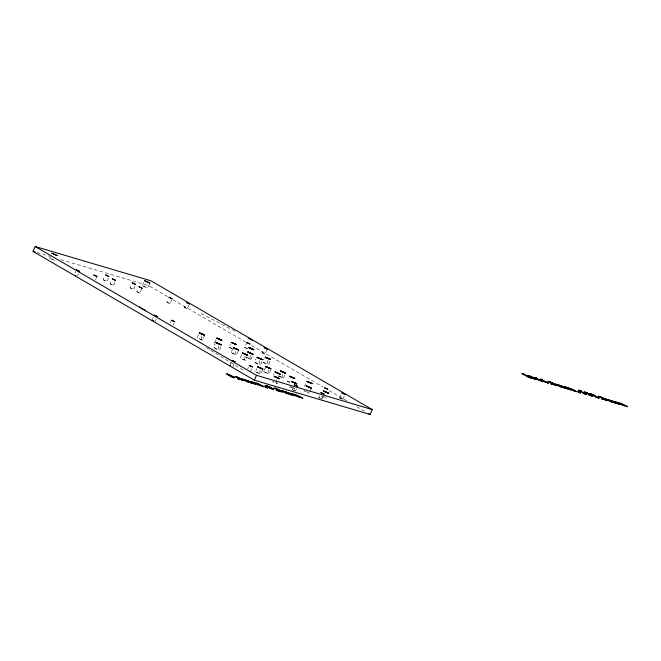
<?xml version="1.0" encoding="UTF-8"?>
<svg xmlns="http://www.w3.org/2000/svg" width="661" height="661" viewBox="0 0 661 661"><rect width="100%" height="100%" fill="white"/><g stroke="black" fill="none" stroke-linecap="round" stroke-linejoin="round"><path stroke-width="0.5" stroke-dasharray="3.31 2.48" d="M250.982 359.237L245.586 356.849L250.982 359.237L252.733 355.164M319.478 395.931L318.776 397.616L319.759 398.219M321.378 398.872L322.014 398.988L323.064 396.542M293.236 387.239L292.501 389.99M201.597 339.473L201.836 335.871M218.18 349.132L218.427 345.521M235.547 354.271L235.729 351.569M244.719 359.609L244.967 356.006M250.023 358.559L250.263 354.957M259.195 363.897L259.442 360.295M259.847 373.382L260.095 369.78M267.391 363.699L267.631 360.096M268.044 373.184L268.292 369.582M276.438 383.033L276.686 379.431M282.52 377.472L282.768 373.87M198.564 334.507L197.16 337.862L201.993 340.109L202.547 340.159L204.307 336.077M202.547 340.159L197.16 337.771M241.703 354.635L240.274 357.989L242.537 359.287L245.669 360.295L247.074 357.031M245.669 360.295L240.298 357.898M171.852 299.557L169.968 303.639L166.861 302.251L168.282 298.937M170.092 303.639L166.878 302.193M214.982 343.381L214.767 342.902M54.97 260.318L49.831 258.393L50.393 256.6M74.941 273.142L75.635 271.506M77.477 276.199L78.527 273.753M95.556 279.702L96.605 277.256M108.09 278.017C108.867 284.056 99.902 280.206 104.826 276.612M114.84 281.933C115.617 288.006 106.677 284.123 111.577 280.545M134.728 285.907C135.505 291.955 126.548 288.097 131.473 284.503M141.818 289.022L139.76 293.087L136.827 291.741L138.215 288.419M149.502 283.883L147.75 287.956L146.849 287.841L142.371 285.742L143.718 282.354M167.58 296.599L148.832 285.692L149.535 284.056M151.989 320.015L153.046 317.569M155.211 321.453L156.269 319.007M170.398 322.725L171.1 321.089M173.298 324.948L174 323.32M189.236 304.688L187.22 308.761L184.221 307.357L185.625 304.093M214.511 342.993L215.957 339.638M220.559 346.538C221.443 352.957 209.801 347.992 215.139 344.174M232.358 349.041L228.979 347.232L230.383 343.976M238.266 350.867L236.514 354.94L236.002 354.916L231.119 352.677L232.507 349.314M230.069 364.475L231.127 362.03M232.978 366.657L234.382 363.401M247.685 348.678L244.603 347.463L246.355 343.381M247.784 368.797L248.486 367.169M250.345 371.812L251.75 368.549M261.574 361.294C262.467 367.747 250.841 362.749 256.146 358.948M266.97 349.942L265.111 354.032L261.979 352.652L263.384 349.33M262.591 369.953L260.831 374.027L259.988 373.936L255.468 371.837L256.799 368.441M269.771 361.088C270.663 367.574 259.046 362.542 264.334 358.766M270.787 369.755L269.027 373.829L266.251 373.035L263.59 371.515L265.342 367.433M273.464 375.217L274.166 373.589M278.306 376.068L283.486 378.142L285.246 374.06M290.063 382.727L287.238 381.166L288.295 378.712M295.417 391.114L296.475 388.668M304.952 386.627L304.605 386.288L306.01 383.025M309.943 391.51L310.992 389.065M340.118 398.186L339.721 397.848L341.117 394.584M342.976 399.261L344.381 395.997M49.691 258.236L54.656 260.095M287.238 381.166L289.84 381.86M110.172 283.809L113.436 285.197M228.979 347.232L232.449 348.339M263.59 371.515L269.027 373.829M255.394 371.705L260.831 374.027M262.929 362.03L268.366 364.351M254.741 362.211L260.17 364.55M103.422 279.867L106.685 281.272M130.068 287.766L133.324 289.171M142.313 285.618L147.75 287.956M184.221 307.357L187.476 308.761M244.603 347.463L247.123 348.347M339.721 397.848L342.811 399.07M213.734 347.43L219.155 349.793M136.81 291.675L140.058 293.096M231.102 352.569L236.514 354.94M261.979 352.594L265.218 354.023M318.776 397.558L321.031 398.327M292.187 389.684L295.103 390.808M278.57 375.795L278.099 375.886M233.589 349.471L234.027 349.578M322.105 396.038C318.891 395.757 329.484 399.913 325.41 397.41M304.374 390.8L304.878 390.94M37.008 252.576L49.872 256.385M60.762 259.608L148.832 285.692M279.049 375.927L283.486 378.142M290.386 386.644L291.675 387.115M273.439 381.645L274.108 381.893M342.067 399.062L340.44 398.36M294.418 390.874L293.162 390.345M323.369 396.484L324.774 397.096M292.385 387.412L294.773 388.85L289.568 386.759M306.886 391.709L309.241 393.138L303.845 390.858M275.513 382.496L277.422 383.686L272.291 381.678M201.208 313.545L235.754 331.607M321.395 398.517L322.014 398.93M172.934 299.714L245.214 341.778M251.461 345.414L322.857 386.966M329.104 390.601L346.951 400.987M356.766 406.705L366.582 412.414M206.348 347.661L209.859 349.793M210.735 350.33L244.083 370.631"/><path stroke-width="0.99" d="M33.05 251.403L35.157 246.512L150.939 280.801L372.259 409.597L370.152 414.488L254.369 380.199L33.05 251.403L35.033 251.99M254.369 380.199L256.476 375.308L35.157 246.512M618.886 404.086L619.349 404.185L614.771 401.681L617.118 402.276C619.712 402.475 632.519 408.837 625.694 406.044C610.582 398.31 631.296 409.01 622.505 405.086C615.887 402.896 622.455 404.309 607.963 399.566L605.616 398.971L610.194 401.475C618.787 405.226 598.114 394.576 613.35 402.375C622.141 406.3 601.427 395.6 616.539 403.334L616.069 403.243L618.803 404.094M255.163 384.074L255.625 384.173L251.048 381.678L253.394 382.265C255.989 382.463 268.796 388.825 261.971 386.041C246.859 378.299 267.573 388.999 258.781 385.082C252.172 382.884 258.74 384.305 244.248 379.554L241.901 378.968L246.479 381.463C255.063 385.223 234.399 374.564 249.635 382.372C258.426 386.288 237.712 375.588 252.824 383.33L252.345 383.24L255.08 384.091M294.054 395.592L294.517 395.691L289.931 393.188L292.286 393.782C294.88 393.981 307.687 400.343 300.862 397.558C285.75 389.816 306.464 400.516 297.673 396.6C291.055 394.402 297.624 395.823 283.131 391.072L280.785 390.477L285.362 392.981C293.955 396.74 273.282 386.082 288.518 393.89C297.31 397.806 276.595 387.106 291.708 394.848L291.228 394.757L293.963 395.609M256.476 375.308L372.259 409.597M230.482 365.417L229.722 365.293L230.235 365.673M219.551 339.688L222.038 340.332L216.659 338.011L221.609 340.109L217.114 338.176L217.593 338.696M153.344 320.849L153.765 321.031M75.66 275.629L74.875 275.257M218.163 339.068L218.841 339.382M152.931 320.659L152.278 320.304M248.478 338.267L253.031 340.646M368.367 413.456L370.152 414.488M139.645 307.068L145.792 310.802M247.693 351.958L253.089 354.346L247.693 351.958M320.882 392.667L324.121 394.096L320.882 392.667M294.294 384.793L297.524 386.222L294.294 384.793M199.267 332.88L204.654 335.267L199.267 332.88M154.096 315.123L157.318 316.561L154.096 315.123M242.405 353.007L247.776 355.403L242.405 353.007M168.985 297.301L172.199 298.747L168.985 297.301M199.746 333.028L204.241 334.97L199.746 333.028M216.337 342.679L220.832 344.621L216.337 342.679M231.59 342.456L236.522 344.654L231.086 342.34L236.084 344.398L231.59 342.456M233.705 347.826L238.2 349.76L233.705 347.826M242.876 353.164L247.371 355.106L242.876 353.164M248.957 347.603L253.452 349.545L248.957 347.603M248.172 352.115L252.676 354.048L248.172 352.115M257.352 357.452L261.847 359.386L257.352 357.452M258.005 366.938L262.5 368.871L258.005 366.938M265.54 357.254L270.043 359.196L265.036 357.13L270.473 359.46L265.54 357.254M266.201 366.739L271.134 368.937L265.697 366.624L270.696 368.673L266.201 366.739M275.373 372.077L279.867 374.019L275.373 372.077M274.596 376.588L279.091 378.522L274.596 376.588M280.677 371.028L285.172 372.961L280.677 371.028M289.849 376.365L294.343 378.299L289.849 376.365M291.964 381.728L296.459 383.669L291.964 381.728M307.216 381.504L311.711 383.446L307.216 381.504M306.431 386.016L310.926 387.957L306.431 386.016M323.799 391.163L328.294 393.097L323.799 391.163M51.839 253.262L57.226 255.584L51.839 253.262M289.411 376.2L294.781 378.538L289.411 376.2M231.871 360.361L235.085 361.765L231.871 360.361M581.019 390.841L578.284 390.106L586.117 394.187L583.027 393.345L586.704 394.41L579.193 390.61L581.688 391.329L581.019 390.841M586.902 392.584L584.159 391.849L592 395.931L588.91 395.088L592.587 396.146L585.068 392.353L587.571 393.072L586.902 392.584M267.168 387.867L267.581 388.04L264.788 386.718L267.168 387.867M580.234 392.874L580.647 393.047L577.854 391.725L580.234 392.874M560.635 385.718C562.123 387.429 569.171 389.569 562.701 387.379C547.465 379.571 568.138 390.23 559.545 386.47L554.967 383.975L557.314 384.562C559.908 384.768 572.715 391.122 565.89 388.338L560.635 385.718M569.79 388.428C571.269 390.139 578.325 392.279 571.848 390.089C556.612 382.281 577.284 392.94 568.7 389.18L564.114 386.685L566.469 387.272C569.063 387.47 581.87 393.832 575.045 391.048L569.79 388.428M249.247 365.5L252.452 366.921L249.247 365.5M552.249 383.05L548.547 381.43L552.249 383.05M594.082 395.443L590.372 393.824L594.082 395.443M602.898 398.054L599.197 396.435L602.898 398.054M306.811 381.331L312.149 383.702L306.811 381.331M112.345 278.884L115.543 280.305L112.345 278.884M551.786 383.248L554.092 384.834L557.322 385.776L552.505 382.859L547.845 381.19L551.786 383.248M593.611 395.633L595.916 397.22L599.155 398.17L594.338 395.253L589.67 393.576L593.611 395.633M602.435 398.252L604.741 399.831L607.971 400.781L603.163 397.864L598.494 396.195L602.435 398.252M234.721 377.605L234.093 377.902L231.317 376.82L226.103 373.862L230.268 375.076L234.721 377.605M243.545 380.215L242.918 380.513L240.141 379.431L234.928 376.473L239.084 377.687L243.545 380.215M273.604 389.122L272.985 389.42L270.2 388.329L264.995 385.371L269.151 386.586L273.604 389.122M282.429 391.733L281.809 392.031L279.025 390.948L273.811 387.99L277.975 389.205L282.429 391.733M536.03 379.125L535.402 379.431L532.617 378.34L527.412 375.382L531.568 376.596L536.03 379.125M274.984 371.903L280.305 374.283L274.984 371.903M257.616 366.764L262.938 369.135L257.616 366.764M234.209 377.621L231.193 376.588L227.227 373.895L234.209 377.621M243.033 380.232L240.017 379.199L236.043 376.514L243.033 380.232M273.1 389.131L270.076 388.106L266.11 385.413L273.1 389.131M281.916 391.75L278.901 390.717L274.935 388.024L281.916 391.75M535.517 379.141L532.502 378.109L528.527 375.423L535.517 379.141M248.577 347.43L253.89 349.809L248.577 347.43M274.216 376.415L279.529 378.794L274.216 376.415M256.98 357.279L262.277 359.658L256.98 357.279M93.779 275.009L96.96 276.438L93.779 275.009M105.611 274.951L108.792 276.381L105.611 274.951M132.258 282.85L135.431 284.28L132.258 282.85M144.552 280.677L149.857 283.065L144.552 280.677M186.41 302.441L189.583 303.87L186.41 302.441M246.784 342.538L249.965 343.976L246.784 342.538M324.534 387.792L327.716 389.222L324.534 387.792M323.436 390.99L328.732 393.369L323.436 390.99M341.911 392.931L345.083 394.361L341.911 392.931M171.538 320.255L174.702 321.692L171.538 320.255M215.998 342.505L221.261 344.902L215.998 342.505M280.338 370.854L285.593 373.25L280.338 370.854M139.017 286.767L142.165 288.204L139.017 286.767M233.383 347.653L238.621 350.049L233.383 347.653M535.765 377.588L536.178 378.464L542.623 381.356L538.938 380.232L534.344 377.34L536.674 377.77L535.765 377.588M541.64 379.331L542.061 380.207L548.506 383.099L544.821 381.975L540.227 379.084L542.557 379.513L541.64 379.331M291.65 381.554L296.88 383.958L291.65 381.554M76.445 269.862L79.584 271.307L76.445 269.862M264.193 347.686L267.325 349.124L264.193 347.686M306.134 385.842L311.348 388.247L306.134 385.842M541.863 381.108L536.534 378.712L541.863 381.108M547.738 382.843L542.417 380.455L547.738 382.843M523.025 373.713L521.876 373.647L528.643 377.307L528.065 377.224L531.304 378.183L523.025 373.713M552.538 384.462L550.787 383.702L552.538 384.462M603.187 399.459L601.436 398.707L603.187 399.459M239.464 379.455L237.72 378.695L239.464 379.455M278.355 390.965L276.604 390.213L278.355 390.965M556.595 385.528L552.323 383.471L556.595 385.528M598.428 397.922L594.148 395.856L598.428 397.922M607.252 400.533L602.972 398.467L607.252 400.533"/></g></svg>
